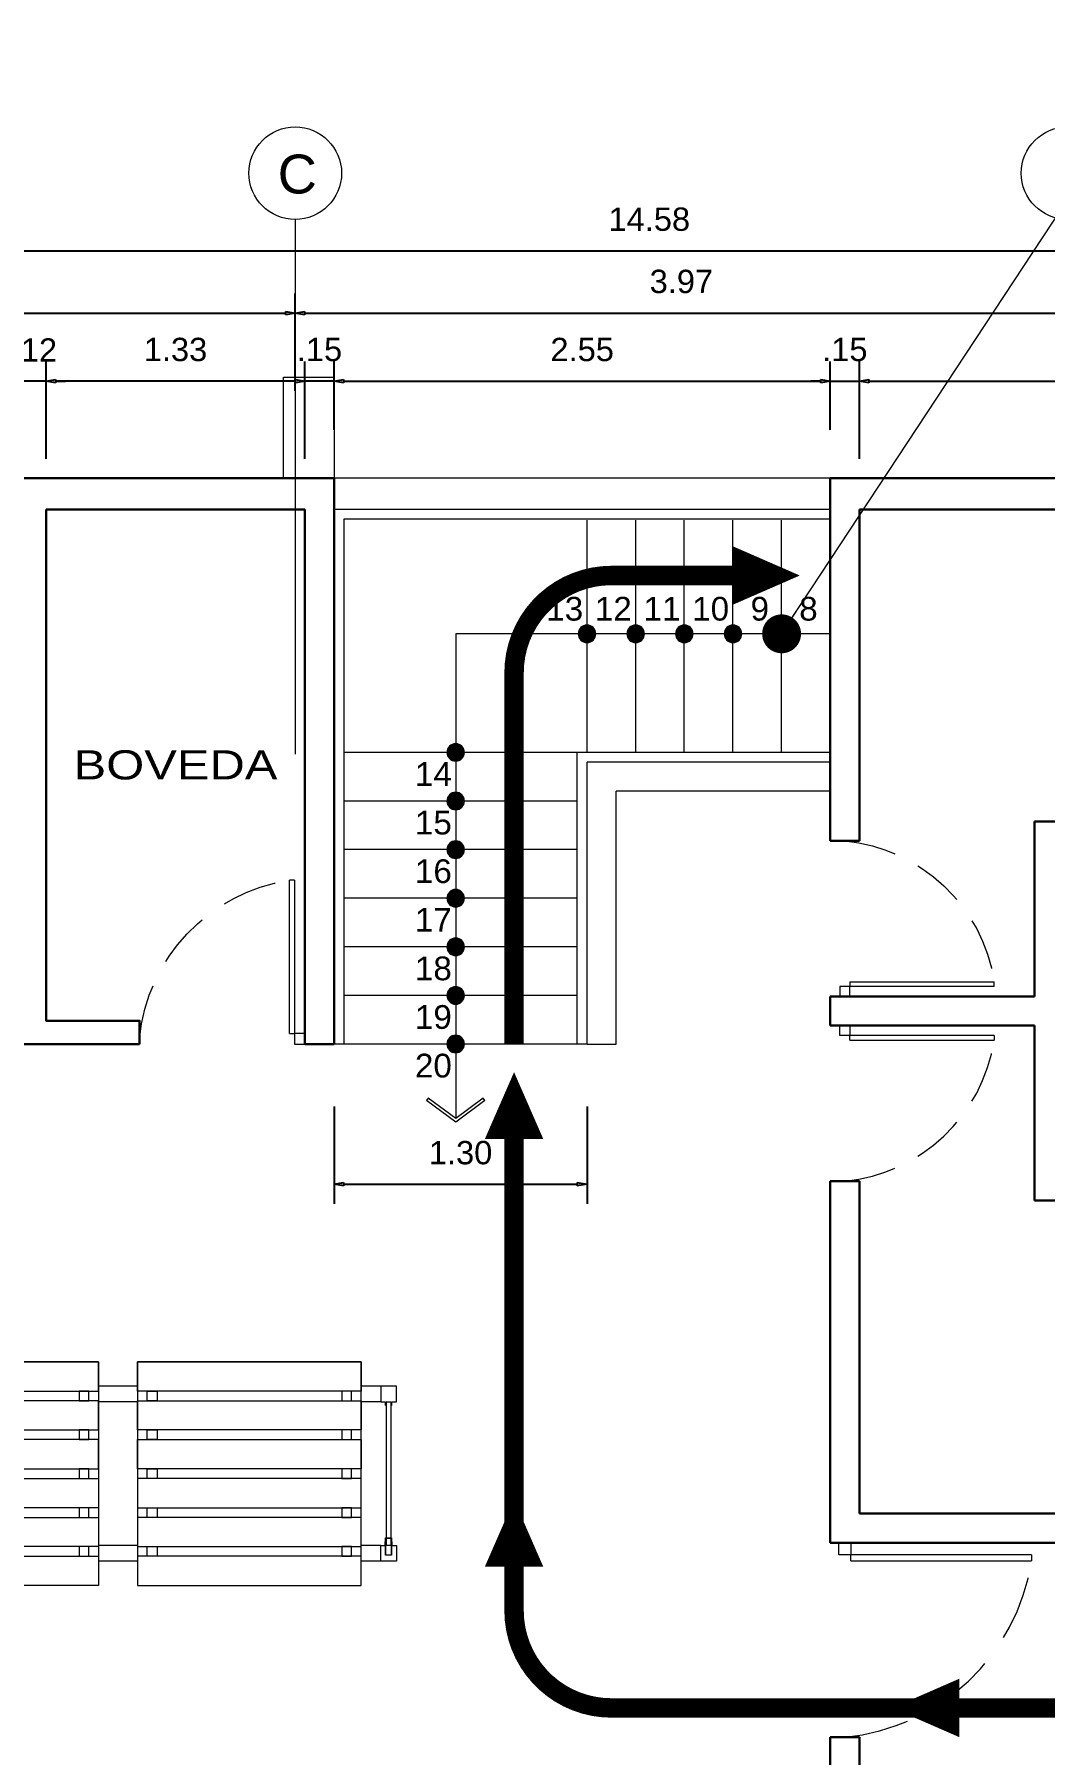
# Model space of a CAD drawing. Header units: millimetres. Extents: x 1675 to 1732.9, y 581.7 to 641.7.
# Drawn here: x 1713.26 to 1718.45, y 624.64 to 633.49 of the extents above; entities that cross this region are included whole.
import ezdxf

# ---------------------------------------------------------------- set-up
doc = ezdxf.new("R2010")
doc.units = ezdxf.units.MM
doc.linetypes.add('DASHDOT', pattern=[25.4, 12.7, -6.35, 0, -6.35])
doc.linetypes.add('HIDDEN', pattern=[0.375, 0.25, -0.125])
doc.layers.get('0').update_dxf_attribs({"lineweight": 5})
doc.layers.get('Defpoints').update_dxf_attribs({"color": 8, "lineweight": 5})
for name, color, linetype, lineweight in [('- PALETS', 8, 'Continuous', 5), ('COTAS', 8, 'Continuous', 5), ('EJES', 92, 'DASHDOT', 5), ('ESCALERA', 8, 'Continuous', 5), ('MURO BAJO', 7, 'Continuous', 20), ('Muros', 7, 'Continuous', 30), ('Proyecciones', 8, 'HIDDEN', 5), ('PUERTA', 8, 'Continuous', 5), ('RUTA DE EVACUACION A.C.', 10, 'HIDDEN', 5), ('TEX-AMB', 7, 'Continuous', 5), ('texto', 7, 'Continuous', 5)]:
    doc.layers.add(name, color=color, linetype=linetype, lineweight=lineweight)
doc.styles.add('Estilo 2 cota', font='arial.ttf')
doc.styles.add('ROMANS', font='arial.ttf')
doc.styles.get("Standard").update_dxf_attribs({"font": 'arial.ttf'})
doc.styles.add('Texto peqño', font='sanss___.ttf', dxfattribs={"height": 0.12})
doc.styles.add('TEXTO_DETALLES', font='arial.ttf', dxfattribs={"height": 0.15})
doc.dimstyles.new('100', dxfattribs={"dimtxt": 0.12, "dimasz": 0.05, "dimexe": 0.1, "dimexo": 0.25, "dimgap": 0.1, "dimtad": 1, "dimzin": 4, "dimdsep": 46, "dimtxsty": 'Texto peqño', "dimblk": 'CLOSEDBLANK', "dimcen": -0.05, "dimdle": 0.1, "dimclrd": 256, "dimclre": 256, "dimclrt": 256, "dimadec": 0, "dimazin": 0, "dimtfac": 1, "dimtix": 1, "dimtmove": 0, "dimatfit": 3, "dimldrblk": 'ARCHTICK', "dimfxl": 0, "dimarcsym": 0})
doc.dimstyles.new('3-fuera de', dxfattribs={"dimtxt": 0.3, "dimasz": 0.3, "dimexe": 0.3, "dimexo": 0.1, "dimgap": 0.1, "dimtad": 2, "dimzin": 0, "dimtxsty": 'Estilo 2 cota', "dimcen": -0.3, "dimclrd": 256, "dimclre": 256, "dimclrt": 7, "dimadec": 0, "dimazin": 0, "dimtfac": 1, "dimtmove": 0, "dimatfit": 3, "dimfxl": 0, "dimtolj": 1, "dimtzin": 0, "dimlwd": -1, "dimlwe": -1, "dimarcsym": 0})

# ---------------------------------------------------------------- blocks, each defined once
blk = doc.blocks.new('_ClosedBlank')
at = {"color": 0, "linetype": 'ByBlock', "lineweight": -2}
for p, q in [((-1, 0.17), (0, 0)), ((-1, 0.17), (-1, -0.17)), ((0, 0), (-1, -0.17))]:
    blk.add_line(p, q, dxfattribs=at)
blk = doc.blocks.new('*D216')
at = {"layer": 'COTAS', "lineweight": -2}
for p, q in [((1714.802, 631.4533), (1714.802, 631.8033)), ((1717.352, 631.4533), (1717.352, 631.8033))]:
    blk.add_line(p, q, dxfattribs=at)
at = {"layer": 'COTAS', "linetype": 'ByBlock', "lineweight": -2}
blk.add_line((1714.852, 631.7033), (1717.302, 631.7033), dxfattribs=at)
at = {"layer": 'Defpoints', "color": 0}
for p in [(1717.352, 631.7033), (1714.802, 631.2033), (1717.352, 631.2033)]:
    blk.add_point(p, dxfattribs=at)
at = {"layer": 'COTAS', "lineweight": -2, "xscale": 0.05, "yscale": 0.05, "zscale": 0.05, "rotation": 180}
blk.add_blockref('_ClosedBlank', (1714.802, 631.7033), dxfattribs=at)
at = {"layer": 'COTAS', "lineweight": -2, "xscale": 0.05, "yscale": 0.05, "zscale": 0.05}
blk.add_blockref('_ClosedBlank', (1717.352, 631.7033), dxfattribs=at)
at = {"layer": 'COTAS', "insert": (1716.077, 631.8651), "char_height": 0.12, "attachment_point": 5, "style": 'Texto peqño'}
blk.add_mtext('2.55', dxfattribs=at)
blk = doc.blocks.new('_ARCHTICK')
at = {"color": 0, "linetype": 'ByBlock', "const_width": 0.15}
blk.add_lwpolyline([(-0.5, -0.5), (0.5, 0.5)], dxfattribs=at)
blk = doc.blocks.new('*D217')
at = {"layer": 'COTAS', "lineweight": -2}
for p, q in [((1717.352, 631.4533), (1717.352, 631.8033)), ((1717.502, 631.3033), (1717.502, 631.8033))]:
    blk.add_line(p, q, dxfattribs=at)
at = {"layer": 'COTAS', "linetype": 'ByBlock', "lineweight": -2}
for p, q in [((1717.302, 631.7033), (1717.252, 631.7033)), ((1717.352, 631.7033), (1717.502, 631.7033)), ((1717.552, 631.7033), (1717.602, 631.7033))]:
    blk.add_line(p, q, dxfattribs=at)
at = {"layer": 'Defpoints', "color": 0}
for p in [(1717.502, 631.7033), (1717.352, 631.2033), (1717.502, 631.0433)]:
    blk.add_point(p, dxfattribs=at)
at = {"layer": 'COTAS', "lineweight": -2, "xscale": 0.05, "yscale": 0.05, "zscale": 0.05}
blk.add_blockref('_ClosedBlank', (1717.352, 631.7033), dxfattribs=at)
at = {"layer": 'COTAS', "lineweight": -2, "xscale": 0.05, "yscale": 0.05, "zscale": 0.05, "rotation": 180}
blk.add_blockref('_ClosedBlank', (1717.502, 631.7033), dxfattribs=at)
at = {"layer": 'COTAS', "insert": (1717.427, 631.8651), "char_height": 0.12, "attachment_point": 5, "style": 'Texto peqño'}
blk.add_mtext('.15', dxfattribs=at)
blk = doc.blocks.new('*D218')
at = {"layer": 'COTAS', "lineweight": -2}
for p, q in [((1717.502, 631.3033), (1717.502, 631.8033)), ((1723.512, 631.3033), (1723.512, 631.8033))]:
    blk.add_line(p, q, dxfattribs=at)
at = {"layer": 'COTAS', "linetype": 'ByBlock', "lineweight": -2}
blk.add_line((1717.552, 631.7033), (1723.462, 631.7033), dxfattribs=at)
at = {"layer": 'Defpoints', "color": 0}
for p in [(1723.512, 631.7033), (1717.502, 631.0433), (1723.512, 631.0433)]:
    blk.add_point(p, dxfattribs=at)
at = {"layer": 'COTAS', "lineweight": -2, "xscale": 0.05, "yscale": 0.05, "zscale": 0.05, "rotation": 180}
blk.add_blockref('_ClosedBlank', (1717.502, 631.7033), dxfattribs=at)
at = {"layer": 'COTAS', "lineweight": -2, "xscale": 0.05, "yscale": 0.05, "zscale": 0.05}
blk.add_blockref('_ClosedBlank', (1723.512, 631.7033), dxfattribs=at)
at = {"layer": 'COTAS', "insert": (1720.507, 631.8652), "char_height": 0.12, "attachment_point": 5, "style": 'Texto peqño'}
blk.add_mtext('6.01', dxfattribs=at)
blk = doc.blocks.new('*D220')
at = {"layer": 'COTAS', "lineweight": -2}
for p, q in [((1709.332, 631.6533), (1709.332, 632.1533)), ((1714.602, 631.6533), (1714.602, 632.1533))]:
    blk.add_line(p, q, dxfattribs=at)
at = {"layer": 'COTAS', "linetype": 'ByBlock', "lineweight": -2}
blk.add_line((1709.382, 632.0533), (1714.552, 632.0533), dxfattribs=at)
at = {"layer": 'Defpoints', "color": 0}
for p in [(1714.602, 632.0533), (1709.332, 631.2033), (1714.602, 631.2033)]:
    blk.add_point(p, dxfattribs=at)
at = {"layer": 'COTAS', "lineweight": -2, "xscale": 0.05, "yscale": 0.05, "zscale": 0.05, "rotation": 180}
blk.add_blockref('_ClosedBlank', (1709.332, 632.0533), dxfattribs=at)
at = {"layer": 'COTAS', "lineweight": -2, "xscale": 0.05, "yscale": 0.05, "zscale": 0.05}
blk.add_blockref('_ClosedBlank', (1714.602, 632.0533), dxfattribs=at)
at = {"layer": 'COTAS', "insert": (1711.967, 632.2151), "char_height": 0.12, "attachment_point": 5, "style": 'Texto peqño'}
blk.add_mtext('5.27', dxfattribs=at)
blk = doc.blocks.new('*D221')
at = {"layer": 'COTAS', "lineweight": -2}
for p, q in [((1714.602, 631.6533), (1714.602, 632.1533)), ((1718.572, 631.6533), (1718.572, 632.1533))]:
    blk.add_line(p, q, dxfattribs=at)
at = {"layer": 'COTAS', "linetype": 'ByBlock', "lineweight": -2}
blk.add_line((1714.652, 632.0533), (1718.522, 632.0533), dxfattribs=at)
at = {"layer": 'Defpoints', "color": 0}
for p in [(1718.572, 632.0533), (1714.602, 631.2033), (1718.572, 631.2033)]:
    blk.add_point(p, dxfattribs=at)
at = {"layer": 'COTAS', "lineweight": -2, "xscale": 0.05, "yscale": 0.05, "zscale": 0.05, "rotation": 180}
blk.add_blockref('_ClosedBlank', (1714.602, 632.0533), dxfattribs=at)
at = {"layer": 'COTAS', "lineweight": -2, "xscale": 0.05, "yscale": 0.05, "zscale": 0.05}
blk.add_blockref('_ClosedBlank', (1718.572, 632.0533), dxfattribs=at)
at = {"layer": 'COTAS', "insert": (1716.587, 632.2152), "char_height": 0.12, "attachment_point": 5, "style": 'Texto peqño'}
blk.add_mtext('3.97', dxfattribs=at)
blk = doc.blocks.new('*D223')
at = {"layer": 'COTAS', "lineweight": -2}
for p, q in [((1709.132, 631.9735), (1709.132, 632.4735)), ((1723.712, 631.9735), (1723.712, 632.4735))]:
    blk.add_line(p, q, dxfattribs=at)
at = {"layer": 'COTAS', "linetype": 'ByBlock', "lineweight": -2}
blk.add_line((1709.182, 632.3735), (1723.662, 632.3735), dxfattribs=at)
at = {"layer": 'Defpoints', "color": 0}
for p in [(1723.712, 632.3735), (1709.132, 631.7233), (1723.712, 631.2033, 0)]:
    blk.add_point(p, dxfattribs=at)
at = {"layer": 'COTAS', "lineweight": -2, "xscale": 0.05, "yscale": 0.05, "zscale": 0.05, "rotation": 180}
blk.add_blockref('_ClosedBlank', (1709.132, 632.3735), dxfattribs=at)
at = {"layer": 'COTAS', "lineweight": -2, "xscale": 0.05, "yscale": 0.05, "zscale": 0.05}
blk.add_blockref('_ClosedBlank', (1723.712, 632.3735), dxfattribs=at)
at = {"layer": 'COTAS', "insert": (1716.422, 632.5353), "char_height": 0.12, "attachment_point": 5, "style": 'Texto peqño'}
blk.add_mtext('14.58', dxfattribs=at)
blk = doc.blocks.new('*D256')
at = {"layer": 'COTAS', "lineweight": -2}
for p, q in [((1714.652, 631.3033), (1714.652, 631.8033)), ((1714.802, 631.4533), (1714.802, 631.8033))]:
    blk.add_line(p, q, dxfattribs=at)
at = {"layer": 'COTAS', "linetype": 'ByBlock', "lineweight": -2}
for p, q in [((1714.602, 631.7033), (1714.552, 631.7033)), ((1714.802, 631.7033), (1714.652, 631.7033)), ((1714.852, 631.7033), (1714.902, 631.7033))]:
    blk.add_line(p, q, dxfattribs=at)
at = {"layer": 'Defpoints', "color": 0}
for p in [(1714.652, 631.7033), (1714.802, 631.2033), (1714.652, 631.0433)]:
    blk.add_point(p, dxfattribs=at)
at = {"layer": 'COTAS', "lineweight": -2, "xscale": 0.05, "yscale": 0.05, "zscale": 0.05}
blk.add_blockref('_ClosedBlank', (1714.652, 631.7033), dxfattribs=at)
at = {"layer": 'COTAS', "lineweight": -2, "xscale": 0.05, "yscale": 0.05, "zscale": 0.05, "rotation": 180}
blk.add_blockref('_ClosedBlank', (1714.802, 631.7033), dxfattribs=at)
at = {"layer": 'COTAS', "insert": (1714.727, 631.8651), "char_height": 0.12, "attachment_point": 5, "style": 'Texto peqño'}
blk.add_mtext('.15', dxfattribs=at)
blk = doc.blocks.new('*D257')
at = {"layer": 'COTAS', "lineweight": -2}
for p, q in [((1713.322, 631.3033), (1713.322, 631.8033)), ((1714.652, 631.3033), (1714.652, 631.8033))]:
    blk.add_line(p, q, dxfattribs=at)
at = {"layer": 'COTAS', "linetype": 'ByBlock', "lineweight": -2}
blk.add_line((1714.602, 631.7033), (1713.372, 631.7033), dxfattribs=at)
at = {"layer": 'Defpoints', "color": 0}
for p in [(1713.322, 631.7033), (1713.322, 631.0433), (1714.652, 631.0433)]:
    blk.add_point(p, dxfattribs=at)
at = {"layer": 'COTAS', "lineweight": -2, "xscale": 0.05, "yscale": 0.05, "zscale": 0.05, "rotation": 180}
blk.add_blockref('_ClosedBlank', (1713.322, 631.7033), dxfattribs=at)
at = {"layer": 'COTAS', "lineweight": -2, "xscale": 0.05, "yscale": 0.05, "zscale": 0.05}
blk.add_blockref('_ClosedBlank', (1714.652, 631.7033), dxfattribs=at)
at = {"layer": 'COTAS', "insert": (1713.987, 631.8652), "char_height": 0.12, "attachment_point": 5, "style": 'Texto peqño'}
blk.add_mtext('1.33', dxfattribs=at)
blk = doc.blocks.new('*D258')
at = {"layer": 'COTAS', "lineweight": -2}
for p, q in [((1713.202, 631.4533), (1713.202, 631.8033)), ((1713.322, 631.3033), (1713.322, 631.8033))]:
    blk.add_line(p, q, dxfattribs=at)
at = {"layer": 'COTAS', "linetype": 'ByBlock', "lineweight": -2}
for p, q in [((1713.152, 631.7033), (1713.102, 631.7033)), ((1713.322, 631.7033), (1713.202, 631.7033)), ((1713.372, 631.7033), (1713.422, 631.7033))]:
    blk.add_line(p, q, dxfattribs=at)
at = {"layer": 'Defpoints', "color": 0}
for p in [(1713.202, 631.7033), (1713.202, 631.2033), (1713.322, 631.0433)]:
    blk.add_point(p, dxfattribs=at)
at = {"layer": 'COTAS', "lineweight": -2, "xscale": 0.05, "yscale": 0.05, "zscale": 0.05}
blk.add_blockref('_ClosedBlank', (1713.202, 631.7033), dxfattribs=at)
at = {"layer": 'COTAS', "lineweight": -2, "xscale": 0.05, "yscale": 0.05, "zscale": 0.05, "rotation": 180}
blk.add_blockref('_ClosedBlank', (1713.322, 631.7033), dxfattribs=at)
at = {"layer": 'COTAS', "insert": (1713.262, 631.8633), "char_height": 0.12, "attachment_point": 5, "style": 'Texto peqño'}
blk.add_mtext('.12', dxfattribs=at)
blk = doc.blocks.new('PUNTO')
at = {"linetype": 'Continuous'}
blk.add_hatch(color=256, dxfattribs=at).paths.add_polyline_path([(0.045, 0, 1), (-0.045, 0, 1)])
blk.add_circle((0, 0), 0.045)
blk = doc.blocks.new('FLE1')
for p, q in [((0, 0), (0, -0.1335)), ((-0.141, -0.0282), (-0.15, -0.0402)), ((0, -0.1522), (-0.15, -0.0402)), ((0, -0.1335), (-0.141, -0.0282)), ((0.141, -0.0282), (0, -0.1335)), ((0.15, -0.0402), (0, -0.1522)), ((0.15, -0.0402), (0.141, -0.0282))]:
    blk.add_line(p, q)
blk = doc.blocks.new('WEFDED')
for p, q in [((1106.4174, 270.874), (1106.4174, 270.1781)), ((1106.4174, 270.874), (1106.4405, 270.874)), ((1106.4405, 270.1781), (1106.4405, 270.874)), ((1106.37, 270.1781), (1106.4174, 270.1781)), ((1106.37, 270.1307), (1106.37, 270.1781)), ((1106.4174, 270.1781), (1106.4174, 270.1307)), ((1106.4405, 270.1781), (1106.4174, 270.1781)), ((1106.4174, 270.1307), (1106.37, 270.1307))]:
    blk.add_line(p, q)
at = {"layer": 'Proyecciones'}
blk.add_arc((1106.3184, 270.0781), 0.8053, 5.43815, 81.27407, dxfattribs=at)
blk = doc.blocks.new('A$C68C32CAB')
for points in [[(0.65, 1.15), (-0.5, 1.15), (-0.5, 0), (0.65, 0)], [(-0.5, 1), (0.65, 1), (0.65, 1.15), (-0.5, 1.15)], [(-0.45, 0.95), (-0.4, 0.95), (-0.4, 1), (-0.45, 1)], [(0.6, 0.95), (0.55, 0.95), (0.55, 1), (0.6, 1)], [(-0.5, 0.8), (0.65, 0.8), (0.65, 0.95), (-0.5, 0.95)], [(-0.45, 0.75), (-0.4, 0.75), (-0.4, 0.8), (-0.45, 0.8)], [(0.6, 0.75), (0.55, 0.75), (0.55, 0.8), (0.6, 0.8)], [(-0.5, 0.6), (0.65, 0.6), (0.65, 0.75), (-0.5, 0.75)], [(-0.5, 0.55), (0.65, 0.55), (0.65, 0.4), (-0.5, 0.4)], [(-0.45, 0.55), (-0.4, 0.55), (-0.4, 0.6), (-0.45, 0.6)], [(0.6, 0.55), (0.55, 0.55), (0.55, 0.6), (0.6, 0.6)], [(-0.45, 0.35), (-0.4, 0.35), (-0.4, 0.4), (-0.45, 0.4)], [(0.6, 0.35), (0.55, 0.35), (0.55, 0.4), (0.6, 0.4)], [(-0.5, 0.35), (0.65, 0.35), (0.65, 0.2), (-0.5, 0.2)], [(-0.45, 0.15), (-0.4, 0.15), (-0.4, 0.2), (-0.45, 0.2)], [(0.6, 0.15), (0.55, 0.15), (0.55, 0.2), (0.6, 0.2)], [(-0.5, 0.15), (0.65, 0.15), (0.65, 0), (-0.5, 0)]]:
    blk.add_lwpolyline(points, close=True)
blk = doc.blocks.new('RACK')
h = blk.add_hatch(color=0)
h.paths.add_polyline_path([(0.0249, 0.87), (0.0249, 0.78), (0.052, 0.78), (0.052, 0.781), (0.0259, 0.781), (0.0259, 0.869), (0.052, 0.869), (0.052, 0.87)])
h.paths.add_polyline_path([(0.0277, 0.87), (0.0277, 0.869), (0.052, 0.869), (0.052, 0.87)], flags=17)
h.paths.add_polyline_path([(0.0277, 0.87), (0.0277, 0.869), (0.0539, 0.869), (0.0539, 0.781), (0.0277, 0.781), (0.0277, 0.78), (0.0549, 0.78), (0.0549, 0.87)])
h = blk.add_hatch(color=0)
h.paths.add_polyline_path([(0.0539, 0.781), (0.052, 0.781), (0.052, 0.78), (0.0549, 0.78), (0.0549, 0.87), (0.052, 0.87), (0.052, 0.869), (0.0539, 0.869)])
h.paths.add_polyline_path([(0.052, 0.78), (0.052, 0.781), (0.0277, 0.781), (0.0277, 0.78)])
h.paths.add_polyline_path([(0.0259, 0.869), (0.0277, 0.869), (0.0277, 0.87), (0.0249, 0.87), (0.0249, 0.78), (0.0277, 0.78), (0.0277, 0.781), (0.0259, 0.781)])
h.paths.add_polyline_path([(0.0277, 0.87), (0.0277, 0.869), (0.052, 0.869), (0.052, 0.87)])
h = blk.add_hatch(color=0)
h.paths.add_polyline_path([(2.8341, 0.781), (2.8321, 0.781), (2.8321, 0.78), (2.8351, 0.78), (2.8351, 0.87), (2.8321, 0.87), (2.8321, 0.869), (2.8341, 0.869)])
h.paths.add_polyline_path([(2.8321, 0.78), (2.8321, 0.781), (2.8078, 0.781), (2.8078, 0.78)])
h.paths.add_polyline_path([(2.8061, 0.869), (2.8078, 0.869), (2.8078, 0.87), (2.8051, 0.87), (2.8051, 0.78), (2.8078, 0.78), (2.8078, 0.781), (2.8061, 0.781)])
h.paths.add_polyline_path([(2.8078, 0.87), (2.8078, 0.869), (2.8321, 0.869), (2.8321, 0.87)])
h = blk.add_hatch(color=0)
h.paths.add_polyline_path([(2.8051, 0.87), (2.8051, 0.78), (2.8321, 0.78), (2.8321, 0.781), (2.8061, 0.781), (2.8061, 0.869), (2.8321, 0.869), (2.8321, 0.87)])
h.paths.add_polyline_path([(2.8078, 0.87), (2.8078, 0.869), (2.8321, 0.869), (2.8321, 0.87)], flags=17)
h.paths.add_polyline_path([(2.8078, 0.87), (2.8078, 0.869), (2.8341, 0.869), (2.8341, 0.781), (2.8078, 0.781), (2.8078, 0.78), (2.8351, 0.78), (2.8351, 0.87)])
at = {"color": 0}
for p, q in [((0.0278, 0.0806), (0.0521, 0.0806)), ((2.8078, 0.08), (2.8321, 0.08))]:
    blk.add_line(p, q, dxfattribs=at)
for points in [[(0.0574, 0.8011), (0.0574, 0.82), (0.08, 0.82), (0.08, 0.9), (0, 0.9), (0, 0.82), (0.0225, 0.82), (0.0225, 0.8011)], [(0.18, 0.9), (0.08, 0.9)], [(1.53, 0.9), (1.33, 0.9)], [(2.78, 0.9), (2.68, 0.9)], [(2.8374, 0.8011), (2.8374, 0.82), (2.86, 0.82), (2.86, 0.9), (2.78, 0.9), (2.78, 0.82), (2.8025, 0.82), (2.8025, 0.8011)], [(0.0278, 0.0806), (0.0278, 0.82)], [(0.0521, 0.82), (0.0278, 0.82)], [(0.0521, 0.0806), (0.0521, 0.82)], [(0.18, 0.82), (0.08, 0.82)], [(1.53, 0.82), (1.33, 0.82)], [(2.78, 0.82), (2.68, 0.82)], [(2.8078, 0.08), (2.8078, 0.82)], [(2.8321, 0.82), (2.8078, 0.82)], [(2.8321, 0.08), (2.8321, 0.82)], [(0.0574, 0.0989), (0.0574, 0.08), (0.08, 0.08), (0.08, 0), (0, 0), (0, 0.08), (0.0225, 0.08), (0.0225, 0.0989)], [(2.8374, 0.0995), (2.8374, 0.08), (2.86, 0.08), (2.86, 0), (2.78, 0), (2.78, 0.08), (2.8025, 0.08), (2.8025, 0.0995)], [(0.18, 0.08), (0.08, 0.08)], [(0.18, 0), (0.08, 0)], [(1.53, 0.08), (1.33, 0.08)], [(1.53, 0), (1.33, 0)], [(2.78, 0.08), (2.68, 0.08)], [(2.78, 0), (2.68, 0)]]:
    blk.add_lwpolyline(points, dxfattribs=at)
for points in [[(0.0549, 0.87), (0.0549, 0.78), (0.0249, 0.78), (0.0249, 0.87)], [(0.0539, 0.869), (0.0539, 0.781), (0.0259, 0.781), (0.0259, 0.869)], [(2.8051, 0.87), (2.8051, 0.78), (2.8351, 0.78), (2.8351, 0.87)], [(2.8061, 0.869), (2.8061, 0.781), (2.8341, 0.781), (2.8341, 0.869)]]:
    blk.add_lwpolyline(points, close=True, dxfattribs=at)
at = {"layer": '- PALETS'}
blk.add_blockref('A$C68C32CAB', (0.68, -0.125), dxfattribs=at)
at = {"layer": '- PALETS', "xscale": -1}
blk.add_blockref('A$C68C32CAB', (2.18, -0.125), dxfattribs=at)
blk = doc.blocks.new('*D265')
at = {"layer": 'COTAS', "lineweight": -2}
for p, q in [((1714.802, 627.9719), (1714.802, 627.4719)), ((1716.102, 627.9719), (1716.102, 627.4719))]:
    blk.add_line(p, q, dxfattribs=at)
at = {"layer": 'COTAS', "linetype": 'ByBlock', "lineweight": -2}
blk.add_line((1714.852, 627.5719), (1716.052, 627.5719), dxfattribs=at)
at = {"layer": 'Defpoints', "color": 0}
for p in [(1714.802, 628.2933), (1716.102, 628.2933), (1716.102, 627.5719)]:
    blk.add_point(p, dxfattribs=at)
at = {"layer": 'COTAS', "lineweight": -2, "xscale": 0.05, "yscale": 0.05, "zscale": 0.05, "rotation": 180}
blk.add_blockref('_ClosedBlank', (1714.802, 627.5719), dxfattribs=at)
at = {"layer": 'COTAS', "lineweight": -2, "xscale": 0.05, "yscale": 0.05, "zscale": 0.05}
blk.add_blockref('_ClosedBlank', (1716.102, 627.5719), dxfattribs=at)
at = {"layer": 'COTAS', "insert": (1715.452, 627.7338), "char_height": 0.12, "attachment_point": 5, "style": 'Texto peqño'}
blk.add_mtext('1.30', dxfattribs=at)
blk = doc.blocks.new('SENTIDO')
blk.add_lwpolyline([(-0.3436, 0, 0, 0.3, 0), (0, 0, 0, 0, 0)], format="xyseb")

msp = doc.modelspace()

# ---------------------------------------------------------------- linework, layer by layer
at = {"layer": 'EJES', "ltscale": 10}
msp.add_line((1714.602, 632.5343, 0), (1714.602, 629.7843, 0), dxfattribs=at)
for centre in [(1714.602, 632.7728, 0), (1718.572, 632.7728, 0)]:
    msp.add_circle(centre, 0.2385, dxfattribs=at)
at = {"layer": 'ESCALERA'}
for p, q in [((1714.852, 630.9933, 0), (1714.852, 628.2933, 0)), ((1717.352, 630.9933, 0), (1714.852, 630.9933, 0)), ((1716.102, 629.7933, 0), (1716.102, 630.9883, 0)), ((1716.352, 629.7933, 0), (1716.352, 630.9883, 0)), ((1716.602, 629.7933, 0), (1716.602, 630.9883, 0)), ((1716.852, 629.7933, 0), (1716.852, 630.9883, 0)), ((1717.102, 629.7933, 0), (1717.102, 630.9883, 0)), ((1716.052, 629.7933, 0), (1714.852, 629.7933, 0)), ((1717.352, 629.7933, 0), (1716.052, 629.7933, 0)), ((1716.052, 628.2933, 0), (1716.052, 629.7933, 0)), ((1716.052, 629.5433, 0), (1714.852, 629.5433, 0)), ((1716.052, 629.2933, 0), (1714.852, 629.2933, 0)), ((1716.052, 629.0433, 0), (1714.852, 629.0433, 0)), ((1716.052, 628.7933, 0), (1714.852, 628.7933, 0)), ((1716.052, 628.5433, 0), (1714.852, 628.5433, 0)), ((1716.102, 628.2933, 0), (1714.802, 628.2933, 0))]:
    msp.add_line(p, q, dxfattribs=at)
at = {"layer": 'ESCALERA', "ltscale": 100}
for p, q in [((1717.352, 630.4033, 0), (1715.427, 630.4033, 0)), ((1715.427, 630.4033, 0), (1715.427, 628.0433, 0))]:
    msp.add_line(p, q, dxfattribs=at)
at = {"layer": 'MURO BAJO'}
for p, q in [((1714.542, 631.2033, 0), (1714.542, 631.7233, 0)), ((1714.542, 631.7233, 0), (1714.802, 631.7233, 0)), ((1714.802, 631.7233, 0), (1714.802, 631.2033, 0)), ((1717.352, 631.2033, 0), (1714.802, 631.2033, 0)), ((1717.352, 631.0433, 0), (1714.802, 631.0433, 0)), ((1717.352, 631.0433, 0), (1714.802, 631.0433, 0)), ((1717.352, 629.7433, 0), (1716.102, 629.7433, 0)), ((1716.102, 628.2933, 0), (1716.102, 629.7433, 0)), ((1717.352, 629.5933, 0), (1716.252, 629.5933, 0)), ((1716.252, 628.2933, 0), (1716.252, 629.5933, 0)), ((1716.102, 628.2933, 0), (1716.252, 628.2933, 0))]:
    msp.add_line(p, q, dxfattribs=at)
at = {"layer": 'Muros'}
for p, q in [((1714.802, 631.2033, 0), (1713.202, 631.2033, 0)), ((1714.802, 628.2933, 0), (1714.802, 631.2033, 0)), ((1723.512, 631.2033, 0), (1717.352, 631.2033, 0)), ((1717.352, 629.3383, 0), (1717.352, 631.2033, 0)), ((1723.712, 631.2033, 0), (1717.3885, 631.2033, 0)), ((1714.652, 631.0433, 0), (1713.322, 631.0433, 0)), ((1714.652, 631.0433, 0), (1713.322, 631.0433, 0)), ((1714.652, 628.2933, 0), (1714.652, 631.0433, 0)), ((1717.502, 629.3433, 0), (1717.502, 631.0433, 0)), ((1723.512, 631.0433, 0), (1717.502, 631.0433, 0)), ((1718.552, 629.4383, 0), (1718.402, 629.4383, 0)), ((1718.402, 628.5383, 0), (1718.402, 629.4383, 0)), ((1717.502, 629.3383, 0), (1717.352, 629.3383, 0)), ((1717.502, 629.3433, 0), (1717.502, 629.3383, 0)), ((1718.402, 628.5383, 0), (1717.352, 628.5383, 0)), ((1717.352, 628.5383, 0), (1717.352, 628.3883, 0)), ((1717.352, 628.3883, 0), (1718.402, 628.3883, 0)), ((1717.352, 628.3883, 0), (1718.402, 628.3883, 0)), ((1718.402, 628.3883, 0), (1718.402, 627.4883, 0)), ((1714.652, 628.2933, 0), (1714.802, 628.2933, 0)), ((1717.352, 625.7283, 0), (1717.352, 627.5883, 0)), ((1717.352, 627.5883, 0), (1717.502, 627.5883, 0)), ((1717.502, 627.5883, 0), (1717.502, 625.8783, 0)), ((1718.402, 627.4883, 0), (1718.552, 627.4883, 0)), ((1723.512, 625.8783, 0), (1717.502, 625.8783, 0)), ((1723.512, 625.7283, 0), (1717.352, 625.7283, 0)), ((1717.352, 624.7283, 0), (1717.352, 622.5833, 0)), ((1717.352, 624.7283, 0), (1717.502, 624.7283, 0)), ((1717.502, 624.7283, 0), (1717.502, 622.5833, 0))]:
    msp.add_line(p, q, dxfattribs=at)
at = {"layer": 'Muros', "elevation": 0}
for points in [[(1713.802, 628.2933), (1713.202, 628.2933), (1713.202, 631.2033)], [(1713.802, 628.2933), (1713.802, 628.4133), (1713.322, 628.4133), (1713.322, 631.0433)]]:
    msp.add_lwpolyline(points, dxfattribs=at)
at = {"layer": 'RUTA DE EVACUACION A.C.', "const_width": 0.1, "elevation": 0}
for points in [[(1715.727, 628.2933), (1715.727, 630.2033, -0.414214), (1716.227, 630.7033), (1716.852, 630.7033)], [(1715.727, 627.8052), (1715.727, 625.3783, 0.414214), (1716.227, 624.8783), (1720.352, 624.8783)]]:
    msp.add_lwpolyline(points, format="xyb", dxfattribs=at)

# ---------------------------------------------------------------- block references
at = {"layer": '- PALETS', "xscale": -1, "rotation": 180}
msp.add_blockref('RACK', (1712.262, 626.5333, 0), dxfattribs=at)
at = {"layer": 'ESCALERA', "ltscale": 0.1, "xscale": -1, "rotation": 134.9999999999912}
for p in [(1716.102, 630.4033, 0), (1716.352, 630.4033, 0), (1716.602, 630.4033, 0), (1716.852, 630.4033, 0), (1717.102, 630.4033, 0), (1715.427, 629.7933, 0), (1715.427, 629.5433, 0), (1715.427, 629.2933, 0), (1715.427, 629.0433, 0), (1715.427, 628.7933, 0), (1715.427, 628.5433, 0), (1715.427, 628.2933, 0)]:
    msp.add_blockref('PUNTO', p, dxfattribs=at)
at = {"layer": 'ESCALERA', "ltscale": 100}
msp.add_blockref('FLE1', (1715.427, 628.0433, 0), dxfattribs=at)
at = {"layer": 'PUERTA', "rotation": 270}
for p, xscale, yscale, zscale in [((1429.2623, -551.5897, 0), -1.066666666996297, 1.066666666996297, 1.066666666996264), ((1429.2623, 1808.5163, 0), 1.066666666996354, 1.066666666996354, 1.066666666996264), ((1357.2211, 2100.8883, 0), 1.333333333332092, 1.333333333332092, 1.333333333331965)]:
    msp.add_blockref('WEFDED', p, dxfattribs=dict(at, xscale=xscale, yscale=yscale, zscale=zscale))
at = {"layer": 'PUERTA', "xscale": -1.133380980679561, "yscale": 1.133380980679568, "zscale": 1.13338098067953}
msp.add_blockref('WEFDED', (2968.5907, 322.1323, 0), dxfattribs=at)
at = {"layer": 'RUTA DE EVACUACION A.C.', "xscale": -1}
msp.add_blockref('SENTIDO', (1716.852, 630.7033, 0), dxfattribs=at)
at = {"layer": 'RUTA DE EVACUACION A.C.', "xscale": -1, "rotation": 90}
for p in [(1715.727, 627.8052, 0), (1715.727, 625.6052, 0)]:
    msp.add_blockref('SENTIDO', p, dxfattribs=at)
at = {"layer": 'RUTA DE EVACUACION A.C.'}
msp.add_blockref('SENTIDO', (1718.0147, 624.8783, 0), dxfattribs=at)

# ---------------------------------------------------------------- texts
at = {"layer": 'EJES', "ltscale": 10}
msp.add_text('C', height=0.2, rotation=360, dxfattribs=at).set_placement((1714.5121, 632.6683, 0))
at = {"layer": 'ESCALERA', "style": 'TEXTO_DETALLES'}
for s, p in [('13', (1715.8926, 630.4714, 0)), ('12', (1716.1426, 630.4714, 0)), ('11', (1716.3926, 630.4714, 0)), ('10', (1716.6426, 630.4714, 0)), ('9', (1716.9426, 630.4714, 0)), ('8', (1717.1926, 630.4714, 0)), ('14', (1715.2176, 629.6214, 0)), ('15', (1715.2176, 629.3714, 0)), ('16', (1715.2176, 629.1214, 0)), ('17', (1715.2176, 628.8714, 0)), ('18', (1715.2176, 628.6214, 0)), ('19', (1715.2176, 628.3714, 0)), ('20', (1715.2176, 628.1214, 0))]:
    msp.add_text(s, height=0.122, dxfattribs=at).set_placement(p)
at = {"layer": 'texto', "insert": (1713.987, 629.7283, 0), "char_height": 0.15, "attachment_point": 5, "style": 'ROMANS'}
msp.add_mtext('{\\W1.2;BOVEDA}', dxfattribs=at)

# ---------------------------------------------------------------- dimensions: what is measured, and where the dimension line sits
at = {"layer": 'COTAS'}
for base, p1, p2, picture, middle in [((1723.712, 632.3735, 0), (1709.132, 631.7233, 0), (1723.712, 631.2033), '*D223', (1716.422, 632.5353, 0)), ((1716.102, 627.5719, 0), (1714.802, 628.2933, 0), (1716.102, 628.2933, 0), '*D265', (1715.452, 627.7338, 0))]:
    dim = msp.add_linear_dim(base=base, p1=p1, p2=p2, dimstyle='100', dxfattribs=at)
    dim.commit()
    dim.dimension.update_dxf_attribs({"geometry": picture, "text_midpoint": middle})
for base, p1, p2, picture, middle in [((1714.602, 632.0533, 0), (1709.332, 631.2033, 0), (1714.602, 631.2033, 0), '*D220', (1711.967, 632.2151, 0)), ((1718.572, 632.0533, 0), (1714.602, 631.2033, 0), (1718.572, 631.2033, 0), '*D221', (1716.587, 632.2152, 0))]:
    dim = msp.add_linear_dim(base=base, p1=p1, p2=p2, dimstyle='100', override={"dimtmove": 1}, dxfattribs=at)
    dim.commit()
    dim.dimension.update_dxf_attribs({"geometry": picture, "text_midpoint": middle})
for base, p1, p2, picture, middle in [((1713.202, 631.7033, 0), (1713.322, 631.0433, 0), (1713.202, 631.2033, 0), '*D258', (1713.262, 631.8633, 0)), ((1713.322, 631.7033, 0), (1714.652, 631.0433, 0), (1713.322, 631.0433, 0), '*D257', (1713.987, 631.8652, 0)), ((1714.652, 631.7033, 0), (1714.802, 631.2033, 0), (1714.652, 631.0433, 0), '*D256', (1714.727, 631.8651, 0)), ((1717.352, 631.7033, 0), (1714.802, 631.2033, 0), (1717.352, 631.2033, 0), '*D216', (1716.077, 631.8651, 0)), ((1717.502, 631.7033, 0), (1717.352, 631.2033, 0), (1717.502, 631.0433, 0), '*D217', (1717.427, 631.8651, 0)), ((1723.512, 631.7033, 0), (1717.502, 631.0433, 0), (1723.512, 631.0433, 0), '*D218', (1720.507, 631.8652, 0))]:
    dim = msp.add_linear_dim(base=base, p1=p1, p2=p2, angle=180, dimstyle='100', override={"dimtmove": 1}, dxfattribs=at)
    dim.commit()
    dim.dimension.update_dxf_attribs({"geometry": picture, "text_midpoint": middle})

# ---------------------------------------------------------------- leaders
at = {"layer": 'TEX-AMB'}
msp.add_leader([(1717.102, 630.4033, 0), (1719.1304, 633.4866, 0)], dimstyle='3-fuera de', override={"dimasz": 0.2, "dimldrblk": 'DOT'}, dxfattribs=at)

doc.saveas('drawing.dxf')
